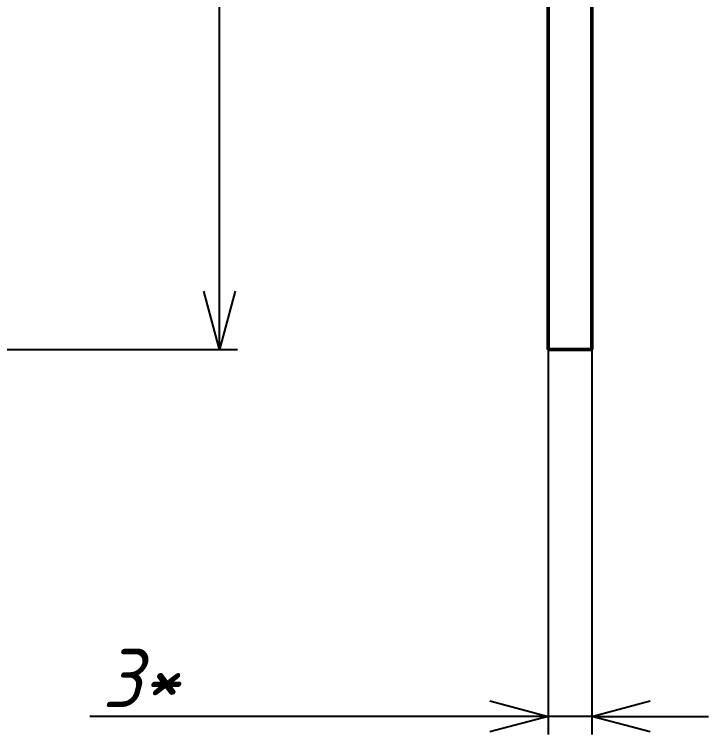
# Paper-space layout 'Layout1' of a CAD drawing. Header units: millimetres. Extents: x 0 to 841, y 0 to 594.
# Drawn here: x 338.26 to 385.82, y 318.49 to 367.82 of the extents above; entities that cross this region are included whole.
import ezdxf

# ---------------------------------------------------------------- set-up
doc = ezdxf.new("R2010")
doc.units = ezdxf.units.MM
doc.layers.get('0').update_dxf_attribs({"lineweight": 50})
doc.layers.add('Mechanical3', color=76, linetype='Continuous')
doc.styles.add('GOST-2.304_Type-B_italic', font='')
doc.styles.get('GOST-2.304_Type-B_italic').set_extended_font_data('GOST Common', italic=True)
doc.dimstyles.new('ISO-25', dxfattribs={"dimtxt": 2.5, "dimasz": 2.5, "dimexe": 1.25, "dimexo": 0.625, "dimtad": 1, "dimtxsty": 'Standard', "dimcen": 2.5, "dimadec": 0, "dimazin": 0, "dimtfac": 1, "dimtmove": 0, "dimatfit": 3, "dimfxl": 1, "dimarcsym": 0})

# ---------------------------------------------------------------- blocks, each defined once
blk = doc.blocks.new('_Open30')
at = {"color": 0, "linetype": 'ByBlock', "lineweight": -2}
for p, q in [((-1, 0.268), (0, 0)), ((0, 0), (-1, -0.268)), ((0, 0), (-1, 0))]:
    blk.add_line(p, q, dxfattribs=at)
blk = doc.blocks.new('*D99')
at = {"color": 0, "lineweight": -2, "transparency": 16777216}
for p, q in [((374.824, 344.86), (374.824, 318.488)), ((377.824, 344.86), (377.824, 318.488)), ((370.824, 319.738), (343.425, 319.738)), ((377.824, 319.738), (374.824, 319.738)), ((381.824, 319.738), (385.824, 319.738))]:
    blk.add_line(p, q, dxfattribs=at)
at = {"layer": 'Defpoints', "color": 0, "lineweight": 20, "transparency": 16777216}
for p in [(374.824, 344.86), (377.824, 344.86), (377.824, 319.738)]:
    blk.add_point(p, dxfattribs=at)
at = {"color": 0, "lineweight": -2, "transparency": 16777216, "xscale": 4, "yscale": 4, "zscale": 4}
blk.add_blockref('_Open30', (374.824, 319.738), dxfattribs=at)
at = {"color": 0, "lineweight": -2, "transparency": 16777216, "xscale": 4, "yscale": 4, "zscale": 4, "rotation": 180}
blk.add_blockref('_Open30', (377.824, 319.738), dxfattribs=at)
at = {"color": 0, "transparency": 16777216, "insert": (346.907, 322.363), "char_height": 4, "attachment_point": 5, "style": 'GOST-2.304_Type-B_italic'}
blk.add_mtext('3*', dxfattribs=at)
blk = doc.blocks.new('*D96')
at = {"color": 0, "lineweight": -2, "transparency": 16777216}
for p, q in [((275.589, 544.86), (353.552, 544.86)), ((352.302, 348.86), (352.302, 540.86)), ((275.589, 344.86), (353.552, 344.86))]:
    blk.add_line(p, q, dxfattribs=at)
at = {"layer": 'Defpoints', "color": 0, "lineweight": 20, "transparency": 16777216}
for p in [(275.589, 544.86), (352.302, 544.86), (275.589, 344.86)]:
    blk.add_point(p, dxfattribs=at)
at = {"color": 0, "lineweight": -2, "transparency": 16777216, "xscale": 4, "yscale": 4, "zscale": 4}
for p, rotation in [((352.302, 544.86), 90), ((352.302, 344.86), 270)]:
    blk.add_blockref('_Open30', p, dxfattribs=dict(at, rotation=rotation))
at = {"color": 0, "transparency": 16777216, "insert": (349.88, 440.599), "char_height": 3, "attachment_point": 5, "rotation": 90, "style": 'GOST-2.304_Type-B_italic'}
blk.add_mtext('100{\\fGOST type B|b0|i1|c204|p34;\\C0;%%P0,1}', dxfattribs=at)

psp = doc.layouts.get("Layout1")

# ---------------------------------------------------------------- linework, layer by layer
at = {"layer": 'Mechanical3', "lineweight": 50}
for p, q in [((374.824, 344.86), (374.824, 544.86)), ((377.824, 544.86), (377.824, 344.86)), ((377.824, 344.86), (374.824, 344.86))]:
    psp.add_line(p, q, dxfattribs=at)

# ---------------------------------------------------------------- dimensions: what is measured, and where the dimension line sits
dim = psp.add_linear_dim(base=(352.302, 544.86), p1=(275.589, 344.86), p2=(275.589, 544.86), angle=90, text='100{\\fGOST type B|b0|i1|c204|p34;\\C0;%%P0,1}', dimstyle='ISO-25', override={"dimtxt": 3, "dimasz": 4, "dimexo": 0, "dimtxsty": 'GOST-2.304_Type-B_italic', "dimblk1": 'Open30', "dimblk2": 'Open30', "dimsah": 1})
dim.commit()
dim.dimension.update_dxf_attribs({"geometry": '*D96', "text_midpoint": (352.302, 440.599), "dimtype": 160})
dim = psp.add_linear_dim(base=(377.824, 319.738), p1=(374.824, 344.86), p2=(377.824, 344.86), text='<>*', dimstyle='ISO-25', override={"dimtxt": 4, "dimasz": 4, "dimexo": 0, "dimtxsty": 'GOST-2.304_Type-B_italic', "dimblk1": 'Open30', "dimblk2": 'Open30', "dimsah": 1})
dim.commit()
dim.dimension.update_dxf_attribs({"geometry": '*D99', "text_midpoint": (346.907, 319.738), "dimtype": 160})

doc.saveas('drawing.dxf')
